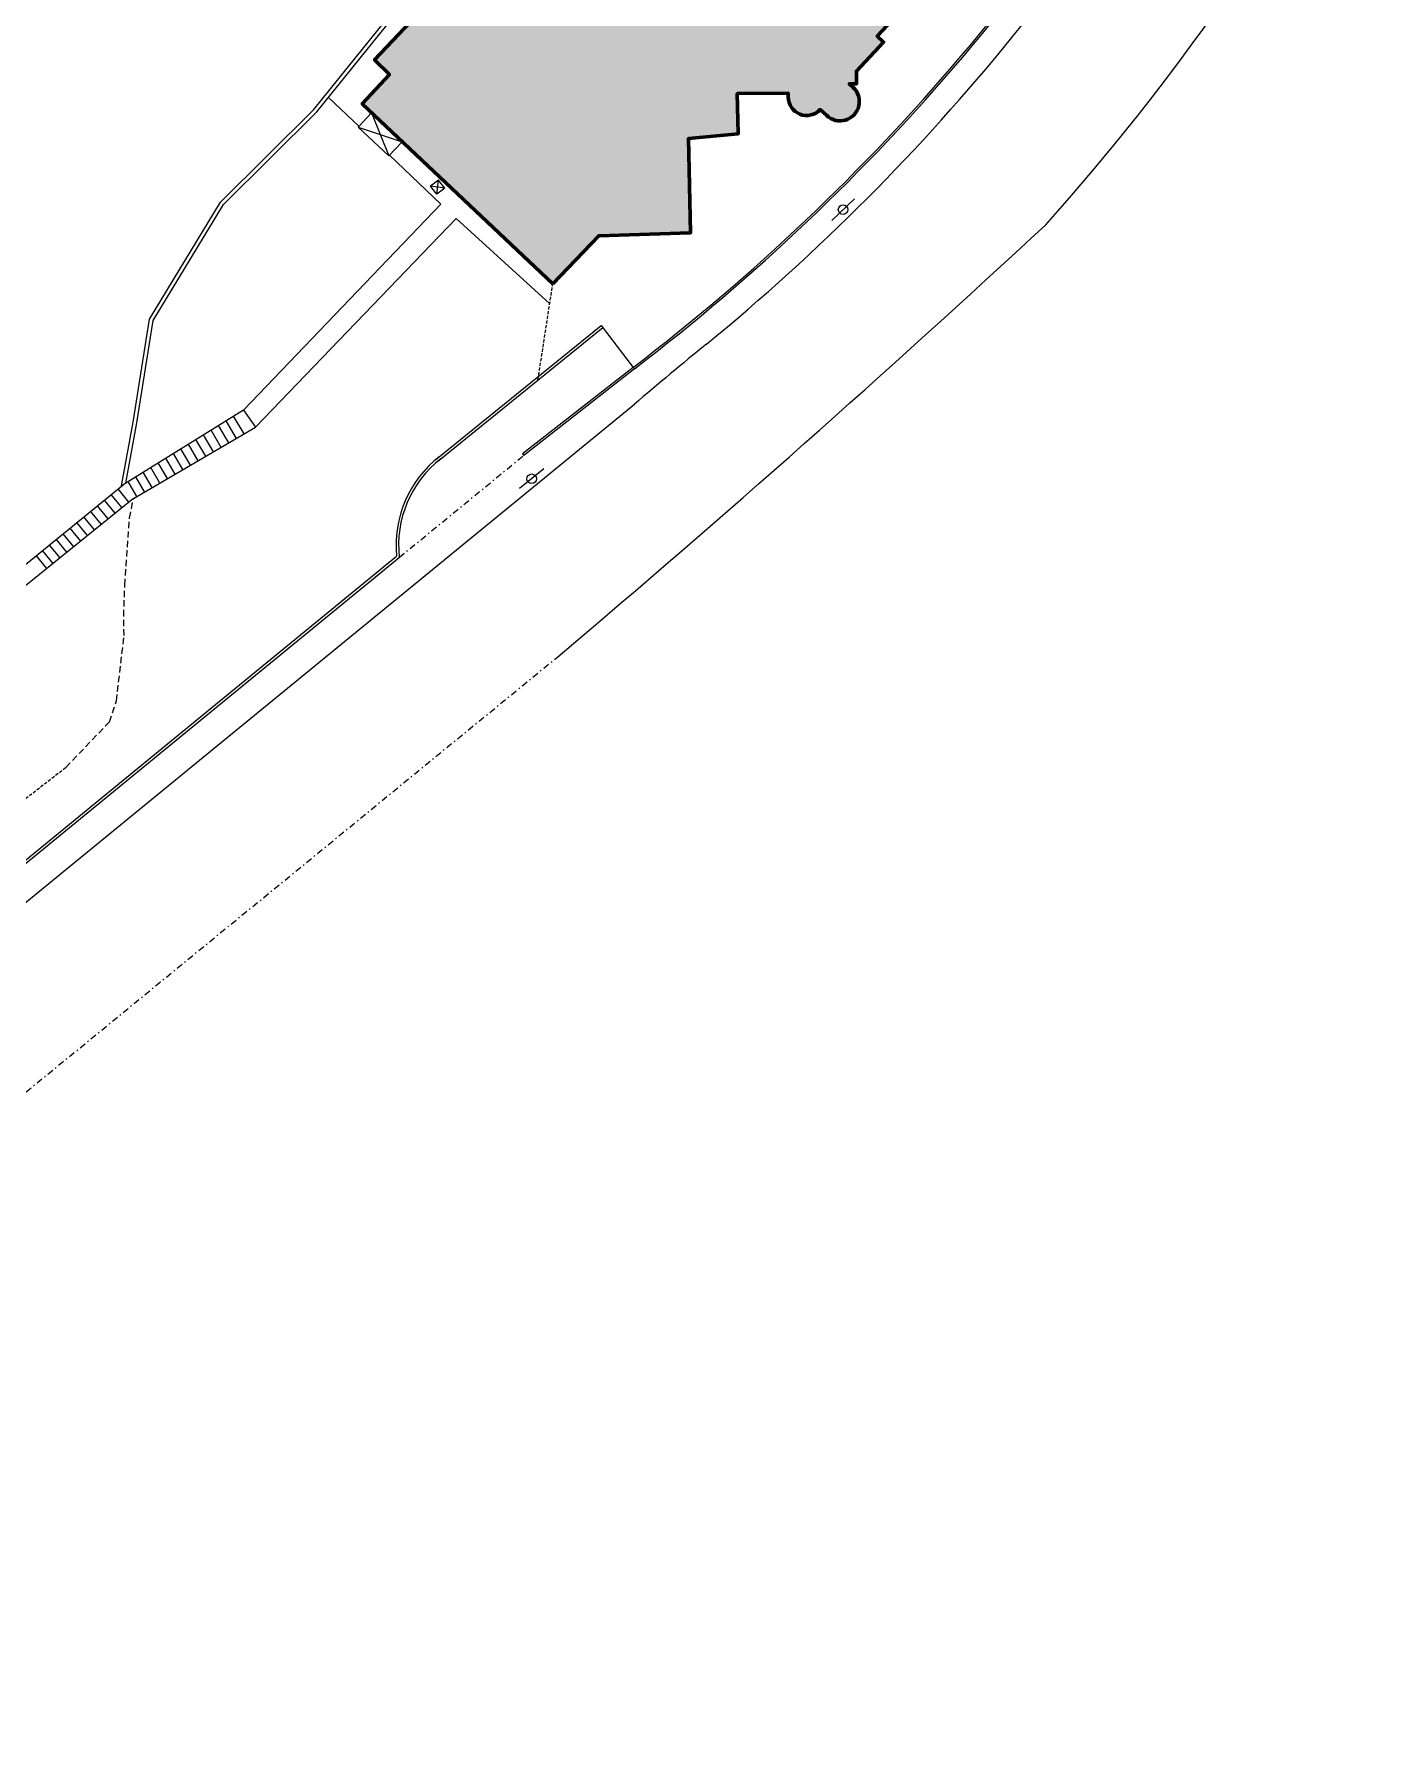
# Model space of a CAD drawing. Header units: millimetres. Extents: x 34038 to 35840, y 10511 to 10922.
# Drawn here: x 34385.5 to 34491.2, y 10531.1 to 10666.8 of the extents above; entities that cross this region are included whole.
import ezdxf

# ---------------------------------------------------------------- set-up
doc = ezdxf.new("R2010")
doc.units = ezdxf.units.MM
for name, pattern in [('DASHDOT', [1, 0.5, -0.25, 0, -0.25]), ('HIDDEN', [0.375, 0.25, -0.125]), ('HIDDENX2', [0.75, 0.5, -0.25])]:
    doc.linetypes.add(name, pattern=pattern)
doc.layers.add('GUIA', color=7, linetype='Continuous')
doc.layers.add('MANTER', color=150, linetype='Continuous')
doc.layers.add('PROJEÇÃO DAS EDIFICAÇÕES', color=4, linetype='Continuous', lineweight=60)

# ---------------------------------------------------------------- blocks, each defined once
blk = doc.blocks.new('POST')
at = {"color": 7}
blk.add_line((-4.93, 0), (4.93, 0), dxfattribs=at)
blk.add_circle((0, 0), 1.5, dxfattribs=at)
blk = doc.blocks.new('X')
for p, q in [((0.4, 0.4), (-0.4, -0.4)), ((-0.4, 0.4), (0.4, -0.4)), ((-0.4, 0.4), (-0.4, -0.4)), ((-0.4, 0.4), (0.4, 0.4)), ((0.4, 0.4), (0.4, -0.4)), ((-0.4, -0.4), (0.4, -0.4))]:
    blk.add_line(p, q)

msp = doc.modelspace()

# ---------------------------------------------------------------- hatches: boundary and pattern name
at = {"layer": 'MANTER'}
h = msp.add_hatch(color=170, dxfattribs=at)
h.dxf.hatch_style = 1
h.paths.add_polyline_path([(34436.898, 10688.322), (34434.606, 10686.147), (34433.444, 10687.305), (34424.916, 10678.281), (34426.111, 10677.047), (34422.104, 10672.776), (34420.898, 10673.851), (34412.37, 10664.827), (34413.537, 10663.676), (34411.388, 10661.359), (34426.44, 10647.158), (34430.064, 10650.951), (34437.322, 10651.185), (34437.152, 10658.615), (34441.081, 10658.998), (34441.009, 10662.177), (34445.024, 10662.21), (34445.026, 10661.899, 0.6767556), (34447.558, 10660.909), (34448.066, 10660.433, 1), (34450.159, 10662.663), (34449.853, 10662.95), (34450.432, 10662.955), (34450.409, 10663.943), (34452.561, 10666.243), (34452.058, 10666.715), (34455.64, 10670.535)])
h = msp.add_hatch(color=170, dxfattribs=at)
h.dxf.hatch_style = 1
h.paths.add_polyline_path([(34426.44, 10647.158), (34430.064, 10650.951), (34437.322, 10651.185), (34437.152, 10658.615), (34441.081, 10658.998), (34441.009, 10662.177), (34445.057, 10662.21, 0.805425), (34447.669, 10661.043, 1.5266512), (34449.725, 10662.949), (34450.432, 10662.955), (34450.409, 10663.943), (34452.561, 10666.243), (34452.058, 10666.715), (34455.64, 10670.535), (34436.898, 10688.322), (34434.606, 10686.147), (34433.444, 10687.305), (34424.916, 10678.281), (34426.111, 10677.047), (34422.104, 10672.776), (34420.898, 10673.851), (34412.37, 10664.827), (34413.537, 10663.676), (34411.388, 10661.359)])

# ---------------------------------------------------------------- linework, layer by layer
for p, q in [((34407.576, 10660.921), (34415.025, 10670.178)), ((34407.8, 10660.72), (34415.264, 10669.996)), ((34411.12, 10659.6), (34408.724, 10661.87)), ((34400.198, 10653.597), (34407.576, 10660.921)), ((34400.436, 10653.41), (34407.8, 10660.72)), ((34411.057, 10659.533), (34412.124, 10660.664)), ((34412.124, 10660.664), (34413.497, 10657.26)), ((34411.057, 10659.533), (34414.55, 10658.376)), ((34411.057, 10659.533), (34413.497, 10657.26)), ((34413.497, 10657.26), (34414.55, 10658.376)), ((34417.609, 10653.452), (34413.541, 10657.306)), ((34394.597, 10644.376), (34400.198, 10653.597)), ((34394.883, 10644.271), (34400.436, 10653.41)), ((34402.013, 10637.188), (34417.609, 10653.452)), ((34393.29, 10636.23), (34394.597, 10644.376)), ((34393.587, 10636.182), (34394.883, 10644.271)), ((34432.787, 10640.562), (34424.052, 10633.724)), ((34432.878, 10640.443), (34424.145, 10633.606)), ((34327.055, 10551.056), (34432.878, 10637.651)), ((34402.013, 10637.188), (34392.501, 10631.285)), ((34402.056, 10635.3), (34401.237, 10636.707)), ((34402.013, 10637.188), (34402.962, 10635.826)), ((34392.372, 10631.205), (34393.29, 10636.23)), ((34392.716, 10631.419), (34393.586, 10636.176)), ((34393.318, 10630.22), (34402.962, 10635.826)), ((34400.241, 10634.244), (34399.452, 10635.599)), ((34400.846, 10634.596), (34400.047, 10635.968)), ((34401.451, 10634.948), (34400.642, 10636.337)), ((34384.519, 10624.757), (34392.501, 10631.285)), ((34393.318, 10630.22), (34384.67, 10623.197)), ((34386.488, 10624.672), (34385.657, 10625.688))]:
    msp.add_line(p, q)
at = {"linetype": 'HIDDEN'}
for p, q in [((34425.27, 10639.569), (34426.44, 10647.158)), ((34351.002, 10580.353), (34387.988, 10608.985))]:
    msp.add_line(p, q, dxfattribs=at)
at = {"color": 0}
for p, q in [((34399.636, 10633.893), (34398.857, 10635.23)), ((34397.82, 10632.837), (34397.072, 10634.122)), ((34398.425, 10633.189), (34397.667, 10634.491)), ((34399.03, 10633.541), (34398.262, 10634.86)), ((34395.399, 10631.43), (34394.692, 10632.645)), ((34396.005, 10631.782), (34395.287, 10633.014)), ((34396.61, 10632.134), (34395.882, 10633.383)), ((34397.215, 10632.485), (34396.477, 10633.753)), ((34393.584, 10630.375), (34392.907, 10631.537)), ((34394.189, 10630.726), (34393.502, 10631.906)), ((34394.794, 10631.078), (34394.097, 10632.276)), ((34391.875, 10629.048), (34391.029, 10630.082)), ((34392.418, 10629.489), (34391.571, 10630.525)), ((34392.961, 10629.93), (34392.113, 10630.968)), ((34390.245, 10627.724), (34389.403, 10628.752)), ((34390.788, 10628.165), (34389.945, 10629.195)), ((34391.331, 10628.606), (34390.487, 10629.638)), ((34388.614, 10626.4), (34387.778, 10627.423)), ((34389.158, 10626.841), (34388.32, 10627.866)), ((34389.701, 10627.282), (34388.862, 10628.309)), ((34386.984, 10625.076), (34386.152, 10626.093)), ((34387.528, 10625.517), (34386.694, 10626.536)), ((34388.071, 10625.959), (34387.236, 10626.979))]:
    msp.add_line(p, q, dxfattribs=at)
at = {"linetype": 'DASHDOT'}
for p, q in [((34414.316, 10625.563), (34424.145, 10633.606)), ((34321.013, 10531.124), (34426.837, 10617.719))]:
    msp.add_line(p, q, dxfattribs=at)
at = {"linetype": 'HIDDENX2'}
for p, q in [((34393.011, 10628.668), (34393.318, 10630.22)), ((34392.644, 10623.375), (34393.011, 10628.668)), ((34392.553, 10620.922), (34392.644, 10623.375)), ((34392.586, 10619.386), (34392.553, 10620.922)), ((34391.976, 10614.231), (34392.586, 10619.386)), ((34391.435, 10612.586), (34391.976, 10614.231)), ((34387.988, 10608.985), (34391.435, 10612.586))]:
    msp.add_line(p, q, dxfattribs=at)
msp.add_lwpolyline([(34402.962, 10635.826), (34418.807, 10652.319), (34426.191, 10645.596)])
for centre, radius, start, end in [((34331.886, 10772.823), 168.505, 309.28203, 332.56215), ((34326.697, 10776.038), 186.17, 318.14577, 332.06856), ((33718.022, 11457.392), 1098.849, 310.169568, 312.85253), ((34615.359, 10424.315), 280.734, 129.02999, 130.54262)]:
    msp.add_arc(centre, radius, start, end)
at = {"layer": 'GUIA'}
for p, q in [((34417.203, 10633.289), (34430.262, 10643.871)), ((34417.328, 10633.133), (34430.384, 10643.712)), ((34430.262, 10643.871), (34432.787, 10640.562)), ((34424.054, 10633.725), (34424.145, 10633.606)), ((34325.484, 10553.131), (34414.105, 10625.649)), ((34325.605, 10552.971), (34414.316, 10625.563))]:
    msp.add_line(p, q, dxfattribs=at)
for centre, radius, start, end in [((34331.886, 10772.823), 166.355, 307.33976, 331.9896), ((34331.886, 10772.823), 166.355, 307.33976, 331.9896), ((34331.886, 10772.823), 166.505, 307.33976, 331.9896), ((34331.886, 10772.823), 166.505, 307.33976, 331.9896), ((34422.901, 10626.531), 8.84, 127.87278, 185.72371), ((34422.901, 10626.531), 8.64, 127.87278, 186.4324)]:
    msp.add_arc(centre, radius, start, end, dxfattribs=at)
at = {"layer": 'MANTER'}
msp.add_lwpolyline([(34420.898, 10673.851), (34412.37, 10664.827), (34413.537, 10663.676), (34411.388, 10661.359), (34426.44, 10647.158)], dxfattribs=at)
msp.add_lwpolyline([(34426.44, 10647.158), (34430.064, 10650.951), (34437.322, 10651.185), (34437.152, 10658.615), (34441.081, 10658.998), (34441.009, 10662.177), (34445.024, 10662.21), (34445.026, 10661.899, 0.6767556), (34447.558, 10660.909), (34448.066, 10660.433, 1), (34450.159, 10662.663), (34449.853, 10662.95), (34450.432, 10662.955), (34450.409, 10663.943), (34452.561, 10666.243), (34452.058, 10666.715), (34455.64, 10670.535)], format="xyb", dxfattribs=at)
at = {"layer": 'PROJEÇÃO DAS EDIFICAÇÕES'}
msp.add_lwpolyline([(34420.898, 10673.851), (34412.37, 10664.827), (34413.537, 10663.676), (34411.388, 10661.359), (34426.44, 10647.158)], dxfattribs=at)
msp.add_lwpolyline([(34426.44, 10647.158), (34430.064, 10650.951), (34437.322, 10651.185), (34437.152, 10658.615), (34441.081, 10658.998), (34441.009, 10662.177), (34445.024, 10662.21), (34445.026, 10661.899, 0.6767556), (34447.558, 10660.909), (34448.066, 10660.433, 1), (34450.159, 10662.663), (34449.853, 10662.95), (34450.432, 10662.955), (34450.409, 10663.943), (34452.561, 10666.243), (34452.058, 10666.715), (34455.64, 10670.535)], format="xyb", dxfattribs=at)

# ---------------------------------------------------------------- block references
at = {"rotation": 217.0547868231884}
msp.add_blockref('X', (34417.347, 10654.781), dxfattribs=at)
for p, xscale, yscale, zscale, rotation in [((34449.362, 10653.012), 0.25, 0.25, 0.25, 223.8429325568021), ((34424.772, 10631.769), 0.2499999999999999, 0.2499999999999999, 0.2499999999999999, 219.1831771959141)]:
    msp.add_blockref('POST', p, dxfattribs=dict(xscale=xscale, yscale=yscale, zscale=zscale, rotation=rotation))

doc.saveas('drawing.dxf')
